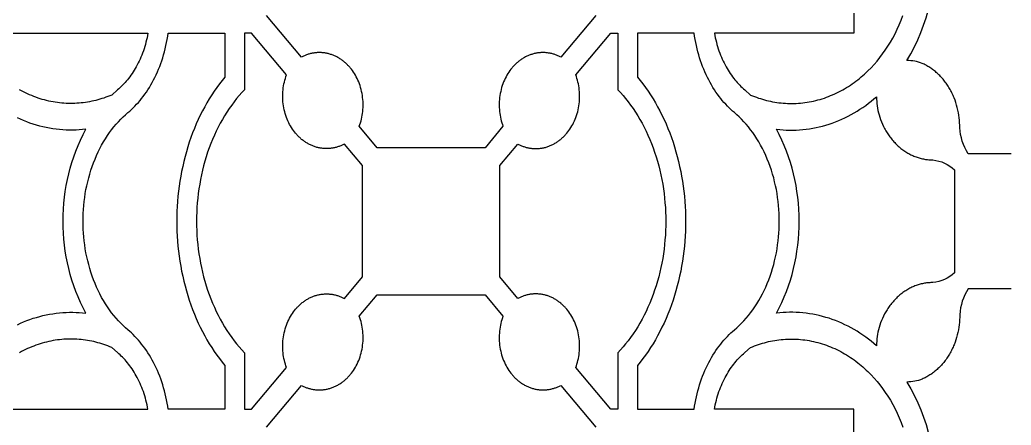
# Model space of a CAD drawing. Extents: x 59271 to 61367, y 41180 to 44085.
# Drawn here: x 60813.1 to 61073.9, y 43691.2 to 43797.9 of the extents above; entities that cross this region are included whole.
import ezdxf

# ---------------------------------------------------------------- set-up
doc = ezdxf.new("R2010")
doc.units = 0
doc.layers.get('0').update_dxf_attribs({"linetype": 'CONTINUOUS'})

msp = doc.modelspace()

# ---------------------------------------------------------------- linework, layer by layer
for points in [[(61032.49, 43838.21), (61032.49, 43794.39), (60995.83, 43794.39), (60995.94, 43793.79), (60996.07, 43793.19), (60996.2, 43792.6), (60996.35, 43792.01), (60996.51, 43791.43), (60996.68, 43790.85), (60996.86, 43790.28), (60997.05, 43789.72), (60997.25, 43789.17), (60997.46, 43788.63), (60997.68, 43788.09), (60997.91, 43787.56), (60998.14, 43787.05), (60998.39, 43786.54), (60998.64, 43786.05), (60998.9, 43785.56), (60999.17, 43785.09), (60999.45, 43784.63), (60999.73, 43784.18), (61000.02, 43783.74), (61000.31, 43783.31), (61000.62, 43782.9), (61000.92, 43782.5), (61001.23, 43782.11), (61001.55, 43781.74), (61001.86, 43781.37), (61002.19, 43781.02), (61002.51, 43780.68), (61002.84, 43780.36), (61003.17, 43780.05), (61003.51, 43779.75), (61003.84, 43779.46), (61005.36, 43778.11), (61005.87, 43777.9), (61006.38, 43777.69), (61006.89, 43777.5), (61007.41, 43777.32), (61007.94, 43777.15), (61008.47, 43776.99), (61009, 43776.84), (61009.54, 43776.7), (61010.08, 43776.57), (61010.62, 43776.45), (61011.17, 43776.34), (61011.73, 43776.24), (61012.28, 43776.16), (61012.84, 43776.08), (61013.4, 43776.02), (61013.96, 43775.97), (61014.53, 43775.93), (61015.1, 43775.9), (61015.67, 43775.89), (61016.24, 43775.88), (61016.81, 43775.89), (61017.38, 43775.91), (61017.95, 43775.95), (61018.53, 43775.99), (61019.1, 43776.05), (61019.67, 43776.12), (61020.24, 43776.21), (61020.82, 43776.3), (61021.39, 43776.41), (61021.95, 43776.53), (61022.52, 43776.67), (61023.09, 43776.81), (61023.65, 43776.97), (61024.21, 43777.14), (61024.77, 43777.32), (61025.32, 43777.51), (61025.87, 43777.72), (61026.42, 43777.94), (61026.96, 43778.16), (61027.5, 43778.4), (61028.03, 43778.66), (61028.56, 43778.92), (61029.09, 43779.19), (61029.61, 43779.48), (61030.12, 43779.77), (61030.63, 43780.07), (61031.13, 43780.39), (61031.63, 43780.71), (61032.12, 43781.05), (61032.61, 43781.39), (61033.09, 43781.75), (61033.56, 43782.11), (61034.02, 43782.48), (61034.48, 43782.86), (61034.93, 43783.24), (61035.37, 43783.64), (61035.81, 43784.04), (61036.24, 43784.45), (61037.07, 43785.29), (61037.87, 43786.16), (61038.64, 43787.05), (61039.39, 43787.97), (61040.11, 43788.92), (61040.81, 43789.92), (61041.49, 43790.95), (61042.15, 43792.02), (61042.77, 43793.12), (61043.37, 43794.26), (61043.94, 43795.42), (61044.47, 43796.62), (61044.98, 43797.84), (61045.44, 43799.09)], [(60964.64, 43799.09), (60955.44, 43788.08), (60955.25, 43788.18), (60955.06, 43788.28), (60954.87, 43788.37), (60954.67, 43788.45), (60954.47, 43788.54), (60954.28, 43788.62), (60954.07, 43788.69), (60953.87, 43788.76), (60953.67, 43788.83), (60953.46, 43788.89), (60953.25, 43788.95), (60953.04, 43789), (60952.83, 43789.05), (60952.61, 43789.1), (60952.4, 43789.14), (60952.18, 43789.17), (60951.96, 43789.2), (60951.75, 43789.23), (60951.53, 43789.25), (60951.31, 43789.27), (60951.08, 43789.28), (60950.86, 43789.28), (60950.64, 43789.28), (60950.42, 43789.28), (60950.2, 43789.27), (60949.97, 43789.25), (60949.75, 43789.23), (60949.53, 43789.21), (60949.31, 43789.18), (60949.08, 43789.14), (60948.86, 43789.1), (60948.64, 43789.05), (60948.42, 43789), (60948.2, 43788.95), (60947.99, 43788.89), (60947.77, 43788.82), (60947.55, 43788.75), (60947.34, 43788.67), (60947.13, 43788.59), (60946.92, 43788.5), (60946.71, 43788.41), (60946.5, 43788.32), (60946.3, 43788.22), (60946.09, 43788.12), (60945.89, 43788.01), (60945.69, 43787.89), (60945.5, 43787.78), (60945.3, 43787.66), (60945.11, 43787.53), (60944.92, 43787.4), (60944.74, 43787.27), (60944.55, 43787.13), (60944.37, 43786.99), (60944.19, 43786.85), (60944.02, 43786.7), (60943.85, 43786.55), (60943.68, 43786.4), (60943.51, 43786.24), (60943.35, 43786.08), (60943.19, 43785.92), (60943.04, 43785.76), (60942.88, 43785.59), (60942.73, 43785.42), (60942.59, 43785.25), (60942.3, 43784.9), (60942.02, 43784.53), (60941.76, 43784.14), (60941.5, 43783.74), (60941.25, 43783.33), (60941.01, 43782.9), (60940.79, 43782.46), (60940.57, 43782), (60940.37, 43781.54), (60940.19, 43781.06), (60940.02, 43780.57), (60939.86, 43780.07), (60939.72, 43779.57), (60939.6, 43779.06), (60939.49, 43778.54), (60939.4, 43778.01), (60939.33, 43777.48), (60939.28, 43776.95), (60939.24, 43776.42), (60939.22, 43775.89), (60939.21, 43775.36), (60939.23, 43774.83), (60939.26, 43774.3), (60939.3, 43773.78), (60939.37, 43773.27), (60939.44, 43772.76), (60939.54, 43772.26), (60939.65, 43771.76), (60939.77, 43771.28), (60939.9, 43770.81), (60940.05, 43770.34), (60940.21, 43769.89), (60935.49, 43764.24), (60931.7, 43764.24), (60921.31, 43764.24), (60910.92, 43764.24), (60907.13, 43764.24), (60902.4, 43769.89), (60902.56, 43770.34), (60902.71, 43770.81), (60902.85, 43771.28), (60902.97, 43771.76), (60903.08, 43772.26), (60903.17, 43772.76), (60903.25, 43773.27), (60903.31, 43773.78), (60903.36, 43774.3), (60903.39, 43774.83), (60903.4, 43775.36), (60903.4, 43775.89), (60903.38, 43776.42), (60903.34, 43776.95), (60903.28, 43777.48), (60903.21, 43778.01), (60903.12, 43778.54), (60903.01, 43779.06), (60902.89, 43779.57), (60902.75, 43780.07), (60902.6, 43780.57), (60902.43, 43781.06), (60902.24, 43781.54), (60902.04, 43782), (60901.83, 43782.46), (60901.6, 43782.9), (60901.37, 43783.33), (60901.12, 43783.74), (60900.86, 43784.14), (60900.59, 43784.53), (60900.31, 43784.9), (60900.03, 43785.25), (60899.88, 43785.42), (60899.73, 43785.59), (60899.58, 43785.76), (60899.42, 43785.92), (60899.26, 43786.08), (60899.1, 43786.24), (60898.94, 43786.4), (60898.77, 43786.55), (60898.6, 43786.7), (60898.42, 43786.85), (60898.24, 43786.99), (60898.06, 43787.13), (60897.88, 43787.27), (60897.69, 43787.4), (60897.5, 43787.53), (60897.31, 43787.66), (60897.12, 43787.78), (60896.92, 43787.89), (60896.72, 43788.01), (60896.52, 43788.12), (60896.32, 43788.22), (60896.11, 43788.32), (60895.91, 43788.41), (60895.7, 43788.5), (60895.49, 43788.59), (60895.27, 43788.67), (60895.06, 43788.75), (60894.84, 43788.82), (60894.63, 43788.89), (60894.41, 43788.95), (60894.19, 43789), (60893.97, 43789.05), (60893.75, 43789.1), (60893.53, 43789.14), (60893.31, 43789.18), (60893.09, 43789.21), (60892.86, 43789.23), (60892.64, 43789.25), (60892.42, 43789.27), (60892.2, 43789.28), (60891.97, 43789.28), (60891.75, 43789.28), (60891.53, 43789.28), (60891.31, 43789.27), (60891.09, 43789.25), (60890.87, 43789.23), (60890.65, 43789.2), (60890.43, 43789.17), (60890.22, 43789.14), (60890, 43789.1), (60889.79, 43789.05), (60889.58, 43789), (60889.37, 43788.95), (60889.16, 43788.89), (60888.95, 43788.83), (60888.74, 43788.76), (60888.54, 43788.69), (60888.34, 43788.62), (60888.14, 43788.54), (60887.94, 43788.45), (60887.75, 43788.37), (60887.56, 43788.28), (60887.37, 43788.18), (60887.18, 43788.08), (60877.97, 43799.09)], [(60810.12, 43794.39), (60846.79, 43794.39), (60846.67, 43793.79), (60846.55, 43793.19), (60846.41, 43792.6), (60846.26, 43792.01), (60846.1, 43791.43), (60845.93, 43790.85), (60845.76, 43790.28), (60845.57, 43789.72), (60845.37, 43789.17), (60845.16, 43788.63), (60844.94, 43788.09), (60844.71, 43787.56), (60844.47, 43787.05), (60844.23, 43786.54), (60843.97, 43786.05), (60843.71, 43785.56), (60843.44, 43785.09), (60843.17, 43784.63), (60842.88, 43784.18), (60842.59, 43783.74), (60842.3, 43783.31), (60842, 43782.9), (60841.69, 43782.5), (60841.38, 43782.11), (60841.07, 43781.74), (60840.75, 43781.37), (60840.43, 43781.02), (60840.1, 43780.68), (60839.77, 43780.36), (60839.44, 43780.05), (60839.11, 43779.75), (60838.77, 43779.46), (60837.25, 43778.11), (60836.75, 43777.9), (60836.24, 43777.69), (60835.72, 43777.5), (60835.2, 43777.32), (60834.68, 43777.15), (60834.15, 43776.99), (60833.62, 43776.84), (60833.08, 43776.7), (60832.54, 43776.57), (60831.99, 43776.45), (60831.44, 43776.34), (60830.89, 43776.24), (60830.33, 43776.16), (60829.77, 43776.08), (60829.21, 43776.02), (60828.65, 43775.97), (60828.08, 43775.93), (60827.52, 43775.9), (60826.95, 43775.89), (60826.38, 43775.88), (60825.81, 43775.89), (60825.23, 43775.91), (60824.66, 43775.95), (60824.09, 43775.99), (60823.51, 43776.05), (60822.94, 43776.12), (60822.37, 43776.21), (60821.8, 43776.3), (60821.23, 43776.41), (60820.66, 43776.53), (60820.09, 43776.67), (60819.53, 43776.81), (60818.97, 43776.97), (60818.41, 43777.14), (60817.85, 43777.32), (60817.3, 43777.51), (60816.74, 43777.72), (60816.2, 43777.94), (60815.65, 43778.16), (60815.12, 43778.4), (60814.58, 43778.66), (60814.05, 43778.92), (60813.53, 43779.19), (60813.01, 43779.48)], [(60877.97, 43690.64), (60887.18, 43701.65), (60887.37, 43701.55), (60887.56, 43701.45), (60887.75, 43701.36), (60887.94, 43701.28), (60888.14, 43701.19), (60888.34, 43701.11), (60888.54, 43701.04), (60888.74, 43700.97), (60888.95, 43700.9), (60889.16, 43700.84), (60889.37, 43700.78), (60889.58, 43700.73), (60889.79, 43700.68), (60890, 43700.63), (60890.22, 43700.59), (60890.43, 43700.56), (60890.65, 43700.53), (60890.87, 43700.5), (60891.09, 43700.48), (60891.31, 43700.46), (60891.53, 43700.45), (60891.75, 43700.45), (60891.97, 43700.45), (60892.2, 43700.45), (60892.42, 43700.46), (60892.64, 43700.48), (60892.86, 43700.5), (60893.09, 43700.52), (60893.31, 43700.55), (60893.53, 43700.59), (60893.75, 43700.63), (60893.97, 43700.68), (60894.19, 43700.73), (60894.41, 43700.78), (60894.63, 43700.85), (60894.84, 43700.91), (60895.06, 43700.98), (60895.27, 43701.06), (60895.49, 43701.14), (60895.7, 43701.23), (60895.91, 43701.32), (60896.11, 43701.41), (60896.32, 43701.51), (60896.52, 43701.61), (60896.72, 43701.72), (60896.92, 43701.84), (60897.12, 43701.95), (60897.31, 43702.07), (60897.5, 43702.2), (60897.69, 43702.33), (60897.88, 43702.46), (60898.06, 43702.6), (60898.24, 43702.74), (60898.42, 43702.88), (60898.6, 43703.03), (60898.77, 43703.18), (60898.94, 43703.33), (60899.1, 43703.49), (60899.26, 43703.65), (60899.42, 43703.81), (60899.58, 43703.97), (60899.73, 43704.14), (60899.88, 43704.31), (60900.03, 43704.48), (60900.31, 43704.83), (60900.59, 43705.2), (60900.86, 43705.59), (60901.12, 43705.99), (60901.37, 43706.4), (60901.6, 43706.83), (60901.83, 43707.27), (60902.04, 43707.73), (60902.24, 43708.19), (60902.43, 43708.67), (60902.6, 43709.16), (60902.75, 43709.66), (60902.89, 43710.16), (60903.01, 43710.68), (60903.12, 43711.19), (60903.21, 43711.72), (60903.28, 43712.25), (60903.34, 43712.78), (60903.38, 43713.31), (60903.4, 43713.84), (60903.4, 43714.37), (60903.39, 43714.9), (60903.36, 43715.43), (60903.31, 43715.95), (60903.25, 43716.46), (60903.17, 43716.97), (60903.08, 43717.47), (60902.97, 43717.97), (60902.85, 43718.45), (60902.71, 43718.92), (60902.56, 43719.39), (60902.4, 43719.84), (60907.13, 43725.49), (60910.92, 43725.49), (60921.31, 43725.49), (60931.7, 43725.49), (60935.49, 43725.49), (60940.21, 43719.84), (60940.05, 43719.39), (60939.9, 43718.92), (60939.77, 43718.45), (60939.65, 43717.97), (60939.54, 43717.47), (60939.44, 43716.97), (60939.37, 43716.46), (60939.3, 43715.95), (60939.26, 43715.43), (60939.23, 43714.9), (60939.21, 43714.37), (60939.22, 43713.84), (60939.24, 43713.31), (60939.28, 43712.78), (60939.33, 43712.25), (60939.4, 43711.72), (60939.49, 43711.19), (60939.6, 43710.68), (60939.72, 43710.16), (60939.86, 43709.66), (60940.02, 43709.16), (60940.19, 43708.67), (60940.37, 43708.19), (60940.57, 43707.73), (60940.79, 43707.27), (60941.01, 43706.83), (60941.25, 43706.4), (60941.5, 43705.99), (60941.76, 43705.59), (60942.02, 43705.2), (60942.3, 43704.83), (60942.59, 43704.48), (60942.73, 43704.31), (60942.88, 43704.14), (60943.04, 43703.97), (60943.19, 43703.81), (60943.35, 43703.65), (60943.51, 43703.49), (60943.68, 43703.33), (60943.85, 43703.18), (60944.02, 43703.03), (60944.19, 43702.88), (60944.37, 43702.74), (60944.55, 43702.6), (60944.74, 43702.46), (60944.92, 43702.33), (60945.11, 43702.2), (60945.3, 43702.07), (60945.5, 43701.95), (60945.69, 43701.84), (60945.89, 43701.72), (60946.09, 43701.61), (60946.3, 43701.51), (60946.5, 43701.41), (60946.71, 43701.32), (60946.92, 43701.23), (60947.13, 43701.14), (60947.34, 43701.06), (60947.55, 43700.98), (60947.77, 43700.91), (60947.99, 43700.85), (60948.2, 43700.78), (60948.42, 43700.73), (60948.64, 43700.68), (60948.86, 43700.63), (60949.08, 43700.59), (60949.31, 43700.55), (60949.53, 43700.52), (60949.75, 43700.5), (60949.97, 43700.48), (60950.2, 43700.46), (60950.42, 43700.45), (60950.64, 43700.45), (60950.86, 43700.45), (60951.08, 43700.45), (60951.31, 43700.46), (60951.53, 43700.48), (60951.75, 43700.5), (60951.96, 43700.53), (60952.18, 43700.56), (60952.4, 43700.59), (60952.61, 43700.63), (60952.83, 43700.68), (60953.04, 43700.73), (60953.25, 43700.78), (60953.46, 43700.84), (60953.67, 43700.9), (60953.87, 43700.97), (60954.07, 43701.04), (60954.28, 43701.11), (60954.47, 43701.19), (60954.67, 43701.28), (60954.87, 43701.36), (60955.06, 43701.45), (60955.25, 43701.55), (60955.44, 43701.65), (60964.64, 43690.64)], [(60810.12, 43695.34), (60846.79, 43695.34), (60846.67, 43695.94), (60846.55, 43696.54), (60846.41, 43697.13), (60846.26, 43697.72), (60846.1, 43698.3), (60845.93, 43698.88), (60845.76, 43699.45), (60845.57, 43700.01), (60845.37, 43700.56), (60845.16, 43701.1), (60844.94, 43701.64), (60844.71, 43702.17), (60844.47, 43702.68), (60844.23, 43703.19), (60843.97, 43703.68), (60843.71, 43704.17), (60843.44, 43704.64), (60843.17, 43705.1), (60842.88, 43705.55), (60842.59, 43705.99), (60842.3, 43706.42), (60842, 43706.83), (60841.69, 43707.23), (60841.38, 43707.62), (60841.07, 43707.99), (60840.75, 43708.36), (60840.43, 43708.71), (60840.1, 43709.05), (60839.77, 43709.37), (60839.44, 43709.68), (60839.11, 43709.98), (60838.77, 43710.27), (60837.25, 43711.63), (60836.75, 43711.83), (60836.24, 43712.04), (60835.72, 43712.23), (60835.2, 43712.41), (60834.68, 43712.58), (60834.15, 43712.74), (60833.62, 43712.89), (60833.08, 43713.03), (60832.54, 43713.16), (60831.99, 43713.28), (60831.44, 43713.39), (60830.89, 43713.49), (60830.33, 43713.57), (60829.77, 43713.65), (60829.21, 43713.71), (60828.65, 43713.76), (60828.08, 43713.8), (60827.52, 43713.83), (60826.95, 43713.84), (60826.38, 43713.85), (60825.81, 43713.84), (60825.23, 43713.82), (60824.66, 43713.78), (60824.09, 43713.74), (60823.51, 43713.68), (60822.94, 43713.61), (60822.37, 43713.52), (60821.8, 43713.43), (60821.23, 43713.32), (60820.66, 43713.2), (60820.09, 43713.06), (60819.53, 43712.92), (60818.97, 43712.76), (60818.41, 43712.59), (60817.85, 43712.41), (60817.3, 43712.22), (60816.74, 43712.01), (60816.2, 43711.79), (60815.65, 43711.57), (60815.12, 43711.33), (60814.58, 43711.07), (60814.05, 43710.81), (60813.53, 43710.54), (60813.01, 43710.25)], [(61032.49, 43651.52), (61032.49, 43695.34), (60995.83, 43695.34), (60995.94, 43695.94), (60996.07, 43696.54), (60996.2, 43697.13), (60996.35, 43697.72), (60996.51, 43698.3), (60996.68, 43698.88), (60996.86, 43699.45), (60997.05, 43700.01), (60997.25, 43700.56), (60997.46, 43701.1), (60997.68, 43701.64), (60997.91, 43702.17), (60998.14, 43702.68), (60998.39, 43703.19), (60998.64, 43703.68), (60998.9, 43704.17), (60999.17, 43704.64), (60999.45, 43705.1), (60999.73, 43705.55), (61000.02, 43705.99), (61000.31, 43706.42), (61000.62, 43706.83), (61000.92, 43707.23), (61001.23, 43707.62), (61001.55, 43707.99), (61001.86, 43708.36), (61002.19, 43708.71), (61002.51, 43709.05), (61002.84, 43709.37), (61003.17, 43709.68), (61003.51, 43709.98), (61003.84, 43710.27), (61005.36, 43711.63), (61005.87, 43711.83), (61006.38, 43712.04), (61006.89, 43712.23), (61007.41, 43712.41), (61007.94, 43712.58), (61008.47, 43712.74), (61009, 43712.89), (61009.54, 43713.03), (61010.08, 43713.16), (61010.62, 43713.28), (61011.17, 43713.39), (61011.73, 43713.49), (61012.28, 43713.57), (61012.84, 43713.65), (61013.4, 43713.71), (61013.96, 43713.76), (61014.53, 43713.8), (61015.1, 43713.83), (61015.67, 43713.84), (61016.24, 43713.85), (61016.81, 43713.84), (61017.38, 43713.82), (61017.95, 43713.78), (61018.53, 43713.74), (61019.1, 43713.68), (61019.67, 43713.61), (61020.24, 43713.52), (61020.82, 43713.43), (61021.39, 43713.32), (61021.95, 43713.2), (61022.52, 43713.06), (61023.09, 43712.92), (61023.65, 43712.76), (61024.21, 43712.59), (61024.77, 43712.41), (61025.32, 43712.22), (61025.87, 43712.01), (61026.42, 43711.79), (61026.96, 43711.57), (61027.5, 43711.33), (61028.03, 43711.07), (61028.56, 43710.81), (61029.09, 43710.54), (61029.61, 43710.25), (61030.12, 43709.96), (61030.63, 43709.66), (61031.13, 43709.34), (61031.63, 43709.02), (61032.12, 43708.68), (61032.61, 43708.34), (61033.09, 43707.98), (61033.56, 43707.62), (61034.02, 43707.25), (61034.48, 43706.87), (61034.93, 43706.49), (61035.37, 43706.09), (61035.81, 43705.69), (61036.24, 43705.28), (61037.07, 43704.44), (61037.87, 43703.57), (61038.64, 43702.68), (61039.39, 43701.76), (61040.11, 43700.81), (61040.81, 43699.81), (61041.49, 43698.78), (61042.15, 43697.71), (61042.77, 43696.61), (61043.37, 43695.47), (61043.94, 43694.31), (61044.47, 43693.11), (61044.98, 43691.89), (61045.44, 43690.64)]]:
    msp.add_lwpolyline(points)
for points in [[(61073.94, 43762.65), (61062.61, 43762.65, -0.12671), (61060.42, 43769.49), (61060.41, 43770.14), (61060.38, 43770.8), (61060.33, 43771.46), (61060.26, 43772.12), (61060.17, 43772.79), (61060.06, 43773.45), (61059.92, 43774.12), (61059.76, 43774.78), (61059.58, 43775.45), (61059.38, 43776.1), (61059.16, 43776.75), (61058.91, 43777.39), (61058.78, 43777.71), (61058.64, 43778.02), (61058.5, 43778.33), (61058.35, 43778.64), (61058.2, 43778.94), (61058.04, 43779.24), (61057.88, 43779.54), (61057.71, 43779.83), (61057.54, 43780.12), (61057.36, 43780.41), (61057.18, 43780.69), (61056.99, 43780.96), (61056.8, 43781.23), (61056.61, 43781.5), (61056.41, 43781.76), (61056.2, 43782.02), (61056, 43782.27), (61055.79, 43782.52), (61055.57, 43782.76), (61055.35, 43782.99), (61055.13, 43783.22), (61054.91, 43783.44), (61054.68, 43783.66), (61054.45, 43783.87), (61054.22, 43784.08), (61053.98, 43784.28), (61053.75, 43784.47), (61053.51, 43784.66), (61053.26, 43784.84), (61053.02, 43785.02), (61052.78, 43785.19), (61052.53, 43785.35), (61052.28, 43785.51), (61052.03, 43785.66), (61051.78, 43785.8), (61051.53, 43785.94), (61051.28, 43786.07), (61051.02, 43786.2), (61050.77, 43786.31), (61050.52, 43786.43, 0.091636), (61046.5, 43787.2, 0.159593), (61053.67, 43818.65, 0.16816)], [(60812.42, 43717.62), (60813.24, 43718), (60814.07, 43718.36), (60814.9, 43718.69), (60815.74, 43719.01), (60816.59, 43719.3), (60817.44, 43719.56), (60818.3, 43719.8), (60819.16, 43720.02), (60820.03, 43720.21), (60820.9, 43720.38), (60821.77, 43720.52), (60822.64, 43720.64), (60823.51, 43720.74), (60824.38, 43720.81), (60825.25, 43720.86), (60826.12, 43720.88), (60826.99, 43720.88), (60827.85, 43720.86), (60828.71, 43720.81), (60829.56, 43720.74), (60830.41, 43720.64, -0.124595), (60824.49, 43744.87, -0.124595), (60830.41, 43769.09), (60829.56, 43768.99), (60828.71, 43768.92), (60827.85, 43768.87), (60826.99, 43768.85), (60826.12, 43768.85), (60825.25, 43768.87), (60824.38, 43768.92), (60823.51, 43768.99), (60822.64, 43769.09), (60821.77, 43769.21), (60820.9, 43769.35), (60820.03, 43769.52), (60819.16, 43769.71), (60818.3, 43769.93), (60817.44, 43770.17), (60816.59, 43770.44), (60815.74, 43770.72), (60814.9, 43771.04), (60814.07, 43771.37), (60813.24, 43771.73), (60812.42, 43772.11)], [(61073.94, 43727.08), (61062.61, 43727.08, 0.12671), (61060.42, 43720.24), (61060.41, 43719.59), (61060.38, 43718.93), (61060.33, 43718.27), (61060.26, 43717.61), (61060.17, 43716.94), (61060.06, 43716.28), (61059.92, 43715.61), (61059.76, 43714.95), (61059.58, 43714.28), (61059.38, 43713.63), (61059.16, 43712.98), (61058.91, 43712.34), (61058.78, 43712.03), (61058.64, 43711.71), (61058.5, 43711.4), (61058.35, 43711.09), (61058.2, 43710.79), (61058.04, 43710.49), (61057.88, 43710.19), (61057.71, 43709.9), (61057.54, 43709.61), (61057.36, 43709.32), (61057.18, 43709.04), (61056.99, 43708.77), (61056.8, 43708.5), (61056.61, 43708.23), (61056.41, 43707.97), (61056.2, 43707.71), (61056, 43707.46), (61055.79, 43707.22), (61055.57, 43706.97), (61055.35, 43706.74), (61055.13, 43706.51), (61054.91, 43706.29), (61054.68, 43706.07), (61054.45, 43705.86), (61054.22, 43705.65), (61053.98, 43705.45), (61053.75, 43705.26), (61053.51, 43705.07), (61053.26, 43704.89), (61053.02, 43704.71), (61052.78, 43704.54), (61052.53, 43704.38), (61052.28, 43704.22), (61052.03, 43704.07), (61051.78, 43703.93), (61051.53, 43703.79), (61051.28, 43703.66), (61051.02, 43703.53), (61050.77, 43703.42), (61050.52, 43703.3, -0.091636), (61046.5, 43702.53, -0.159593), (61053.67, 43671.09, -0.16816)]]:
    msp.add_lwpolyline(points, format="xyb")
for points in [[(60829.7, 43744.87), (60829.71, 43745.89), (60829.75, 43746.93), (60829.81, 43747.97), (60829.89, 43749.01), (60830, 43750.06), (60830.13, 43751.1), (60830.29, 43752.15), (60830.47, 43753.19), (60830.68, 43754.23), (60830.92, 43755.26), (60831.18, 43756.29), (60831.46, 43757.3), (60831.78, 43758.31), (60832.11, 43759.3), (60832.47, 43760.28), (60832.85, 43761.24), (60833.26, 43762.19), (60833.68, 43763.12), (60834.13, 43764.02), (60834.6, 43764.91), (60835.09, 43765.77), (60835.6, 43766.61), (60836.13, 43767.42), (60836.67, 43768.21), (60837.23, 43768.97), (60837.81, 43769.7), (60838.4, 43770.4), (60839, 43771.08), (60839.61, 43771.72), (60840.23, 43772.34), (60840.87, 43772.92), (60841.51, 43773.47), (60841.98, 43773.87), (60842.44, 43774.29), (60842.9, 43774.73), (60843.36, 43775.19), (60843.81, 43775.66), (60844.25, 43776.16), (60844.69, 43776.67), (60845.12, 43777.2), (60845.55, 43777.75), (60845.97, 43778.32), (60846.38, 43778.9), (60846.78, 43779.5), (60847.17, 43780.12), (60847.55, 43780.76), (60847.92, 43781.41), (60848.27, 43782.08), (60848.62, 43782.76), (60848.95, 43783.46), (60849.28, 43784.17), (60849.58, 43784.9), (60849.88, 43785.64), (60850.16, 43786.39), (60850.42, 43787.15), (60850.67, 43787.93), (60850.91, 43788.71), (60851.13, 43789.5), (60851.33, 43790.3), (60851.52, 43791.11), (60851.69, 43791.92), (60851.85, 43792.74), (60851.99, 43793.57), (60852.11, 43794.39), (60866.99, 43794.39), (60866.99, 43782.81), (60866.28, 43781.94), (60865.58, 43781.03), (60864.89, 43780.09), (60864.22, 43779.13), (60863.57, 43778.14), (60862.93, 43777.12), (60862.31, 43776.08), (60861.71, 43775.01), (60861.13, 43773.91), (60860.56, 43772.8), (60860.02, 43771.66), (60859.51, 43770.5), (60859.01, 43769.32), (60858.54, 43768.12), (60858.09, 43766.9), (60857.66, 43765.67), (60857.26, 43764.42), (60856.89, 43763.16), (60856.54, 43761.89), (60856.21, 43760.6), (60855.92, 43759.31), (60855.64, 43758.01), (60855.4, 43756.7), (60855.18, 43755.39), (60854.98, 43754.07), (60854.82, 43752.75), (60854.68, 43751.43), (60854.56, 43750.11), (60854.47, 43748.79), (60854.41, 43747.48), (60854.37, 43746.17), (60854.36, 43744.87), (60854.37, 43743.56), (60854.41, 43742.25), (60854.47, 43740.94), (60854.56, 43739.62), (60854.68, 43738.3), (60854.82, 43736.98), (60854.98, 43735.66), (60855.18, 43734.34), (60855.4, 43733.03), (60855.64, 43731.72), (60855.92, 43730.42), (60856.21, 43729.13), (60856.54, 43727.84), (60856.89, 43726.57), (60857.26, 43725.31), (60857.66, 43724.06), (60858.09, 43722.83), (60858.54, 43721.61), (60859.01, 43720.41), (60859.51, 43719.23), (60860.02, 43718.07), (60860.56, 43716.93), (60861.13, 43715.82), (60861.71, 43714.72), (60862.31, 43713.65), (60862.93, 43712.61), (60863.57, 43711.59), (60864.22, 43710.6), (60864.89, 43709.64), (60865.58, 43708.7), (60866.28, 43707.79), (60866.99, 43706.92), (60866.99, 43695.34), (60852.11, 43695.34), (60851.99, 43696.17), (60851.85, 43696.99), (60851.69, 43697.81), (60851.52, 43698.62), (60851.33, 43699.43), (60851.13, 43700.23), (60850.91, 43701.02), (60850.67, 43701.8), (60850.42, 43702.58), (60850.16, 43703.34), (60849.88, 43704.09), (60849.58, 43704.83), (60849.28, 43705.56), (60848.95, 43706.27), (60848.62, 43706.97), (60848.27, 43707.65), (60847.92, 43708.32), (60847.55, 43708.97), (60847.17, 43709.61), (60846.78, 43710.23), (60846.38, 43710.83), (60845.97, 43711.41), (60845.55, 43711.98), (60845.12, 43712.53), (60844.69, 43713.06), (60844.25, 43713.57), (60843.81, 43714.07), (60843.36, 43714.54), (60842.9, 43715), (60842.44, 43715.44), (60841.98, 43715.86), (60841.51, 43716.26), (60840.87, 43716.81), (60840.23, 43717.39), (60839.61, 43718.01), (60839, 43718.65), (60838.4, 43719.33), (60837.81, 43720.03), (60837.23, 43720.76), (60836.67, 43721.52), (60836.13, 43722.31), (60835.6, 43723.12), (60835.09, 43723.96), (60834.6, 43724.82), (60834.13, 43725.71), (60833.68, 43726.61), (60833.26, 43727.54), (60832.85, 43728.49), (60832.47, 43729.45), (60832.11, 43730.43), (60831.78, 43731.42), (60831.46, 43732.43), (60831.18, 43733.44), (60830.92, 43734.47), (60830.68, 43735.5), (60830.47, 43736.54), (60830.29, 43737.58), (60830.13, 43738.63), (60830, 43739.67), (60829.89, 43740.72), (60829.81, 43741.76), (60829.75, 43742.8), (60829.71, 43743.84)], [(60903.2, 43744.87), (60903.2, 43759.54), (60898.47, 43765.2), (60898.28, 43765.1), (60898.09, 43765), (60897.9, 43764.91), (60897.71, 43764.83), (60897.51, 43764.74), (60897.31, 43764.66), (60897.11, 43764.59), (60896.9, 43764.52), (60896.7, 43764.45), (60896.49, 43764.39), (60896.28, 43764.33), (60896.07, 43764.28), (60895.86, 43764.23), (60895.65, 43764.18), (60895.43, 43764.14), (60895.22, 43764.11), (60895, 43764.08), (60894.78, 43764.05), (60894.56, 43764.03), (60894.34, 43764.01), (60894.12, 43764), (60893.9, 43764), (60893.67, 43764), (60893.45, 43764), (60893.23, 43764.01), (60893.01, 43764.03), (60892.78, 43764.05), (60892.56, 43764.07), (60892.34, 43764.1), (60892.12, 43764.14), (60891.9, 43764.18), (60891.68, 43764.23), (60891.46, 43764.28), (60891.24, 43764.33), (60891.02, 43764.4), (60890.8, 43764.46), (60890.59, 43764.53), (60890.37, 43764.61), (60890.16, 43764.69), (60889.95, 43764.78), (60889.74, 43764.87), (60889.53, 43764.96), (60889.33, 43765.06), (60889.13, 43765.17), (60888.92, 43765.27), (60888.73, 43765.39), (60888.53, 43765.5), (60888.34, 43765.62), (60888.14, 43765.75), (60887.96, 43765.88), (60887.77, 43766.01), (60887.59, 43766.15), (60887.4, 43766.29), (60887.23, 43766.43), (60887.05, 43766.58), (60886.88, 43766.73), (60886.71, 43766.88), (60886.55, 43767.04), (60886.38, 43767.2), (60886.22, 43767.36), (60886.07, 43767.52), (60885.92, 43767.69), (60885.77, 43767.86), (60885.62, 43768.03), (60885.34, 43768.38), (60885.06, 43768.75), (60884.79, 43769.14), (60884.53, 43769.54), (60884.28, 43769.95), (60884.05, 43770.38), (60883.82, 43770.82), (60883.61, 43771.28), (60883.41, 43771.74), (60883.22, 43772.22), (60883.05, 43772.71), (60882.9, 43773.21), (60882.76, 43773.71), (60882.63, 43774.23), (60882.53, 43774.74), (60882.44, 43775.27), (60882.36, 43775.8), (60882.31, 43776.33), (60882.27, 43776.86), (60882.25, 43777.39), (60882.25, 43777.92), (60882.26, 43778.45), (60882.29, 43778.98), (60882.34, 43779.5), (60882.4, 43780.01), (60882.48, 43780.52), (60882.57, 43781.02), (60882.68, 43781.52), (60882.8, 43782), (60882.94, 43782.47), (60883.09, 43782.94), (60883.25, 43783.39), (60874.04, 43794.39), (60872.2, 43794.39), (60872.2, 43779.5), (60871.49, 43778.75), (60870.8, 43777.97), (60870.12, 43777.16), (60869.46, 43776.32), (60868.81, 43775.45), (60868.18, 43774.55), (60867.56, 43773.62), (60866.96, 43772.66), (60866.38, 43771.68), (60865.81, 43770.68), (60865.27, 43769.65), (60864.75, 43768.59), (60864.25, 43767.52), (60863.78, 43766.42), (60863.33, 43765.31), (60862.9, 43764.17), (60862.49, 43763.02), (60862.11, 43761.86), (60861.76, 43760.68), (60861.43, 43759.49), (60861.13, 43758.29), (60860.86, 43757.08), (60860.61, 43755.87), (60860.39, 43754.65), (60860.19, 43753.42), (60860.03, 43752.2), (60859.89, 43750.97), (60859.77, 43749.74), (60859.68, 43748.51), (60859.62, 43747.29), (60859.58, 43746.08), (60859.57, 43744.87), (60859.58, 43743.65), (60859.62, 43742.44), (60859.68, 43741.22), (60859.77, 43739.99), (60859.89, 43738.76), (60860.03, 43737.53), (60860.19, 43736.31), (60860.39, 43735.08), (60860.61, 43733.86), (60860.86, 43732.65), (60861.13, 43731.44), (60861.43, 43730.24), (60861.76, 43729.05), (60862.11, 43727.87), (60862.49, 43726.71), (60862.9, 43725.56), (60863.33, 43724.42), (60863.78, 43723.31), (60864.25, 43722.21), (60864.75, 43721.14), (60865.27, 43720.09), (60865.81, 43719.05), (60866.38, 43718.05), (60866.96, 43717.07), (60867.56, 43716.11), (60868.18, 43715.18), (60868.81, 43714.28), (60869.46, 43713.41), (60870.12, 43712.57), (60870.8, 43711.76), (60871.49, 43710.98), (60872.2, 43710.23), (60872.2, 43695.34), (60874.04, 43695.34), (60883.25, 43706.34), (60883.09, 43706.79), (60882.94, 43707.26), (60882.8, 43707.73), (60882.68, 43708.21), (60882.57, 43708.71), (60882.48, 43709.21), (60882.4, 43709.72), (60882.34, 43710.23), (60882.29, 43710.75), (60882.26, 43711.28), (60882.25, 43711.81), (60882.25, 43712.34), (60882.27, 43712.87), (60882.31, 43713.4), (60882.36, 43713.93), (60882.44, 43714.46), (60882.53, 43714.99), (60882.63, 43715.5), (60882.76, 43716.02), (60882.9, 43716.52), (60883.05, 43717.02), (60883.22, 43717.51), (60883.41, 43717.99), (60883.61, 43718.45), (60883.82, 43718.91), (60884.05, 43719.35), (60884.28, 43719.78), (60884.53, 43720.19), (60884.79, 43720.59), (60885.06, 43720.98), (60885.34, 43721.35), (60885.62, 43721.7), (60885.77, 43721.87), (60885.92, 43722.04), (60886.07, 43722.21), (60886.22, 43722.37), (60886.38, 43722.53), (60886.55, 43722.69), (60886.71, 43722.85), (60886.88, 43723), (60887.05, 43723.15), (60887.23, 43723.3), (60887.4, 43723.44), (60887.59, 43723.58), (60887.77, 43723.72), (60887.96, 43723.85), (60888.14, 43723.98), (60888.34, 43724.11), (60888.53, 43724.23), (60888.73, 43724.34), (60888.92, 43724.46), (60889.13, 43724.57), (60889.33, 43724.67), (60889.53, 43724.77), (60889.74, 43724.86), (60889.95, 43724.95), (60890.16, 43725.04), (60890.37, 43725.12), (60890.59, 43725.2), (60890.8, 43725.27), (60891.02, 43725.33), (60891.24, 43725.4), (60891.46, 43725.45), (60891.68, 43725.5), (60891.9, 43725.55), (60892.12, 43725.59), (60892.34, 43725.63), (60892.56, 43725.66), (60892.78, 43725.68), (60893.01, 43725.7), (60893.23, 43725.72), (60893.45, 43725.73), (60893.67, 43725.73), (60893.9, 43725.73), (60894.12, 43725.73), (60894.34, 43725.72), (60894.56, 43725.7), (60894.78, 43725.68), (60895, 43725.65), (60895.22, 43725.62), (60895.43, 43725.59), (60895.65, 43725.55), (60895.86, 43725.5), (60896.07, 43725.45), (60896.28, 43725.4), (60896.49, 43725.34), (60896.7, 43725.28), (60896.9, 43725.21), (60897.11, 43725.14), (60897.31, 43725.07), (60897.51, 43724.99), (60897.71, 43724.9), (60897.9, 43724.82), (60898.09, 43724.73), (60898.28, 43724.63), (60898.47, 43724.53), (60903.2, 43730.19)], [(60939.42, 43744.87), (60939.42, 43759.54), (60944.14, 43765.2), (60944.33, 43765.1), (60944.52, 43765), (60944.71, 43764.91), (60944.91, 43764.83), (60945.11, 43764.74), (60945.31, 43764.66), (60945.51, 43764.59), (60945.71, 43764.52), (60945.92, 43764.45), (60946.12, 43764.39), (60946.33, 43764.33), (60946.54, 43764.28), (60946.75, 43764.23), (60946.97, 43764.18), (60947.18, 43764.14), (60947.4, 43764.11), (60947.62, 43764.08), (60947.84, 43764.05), (60948.05, 43764.03), (60948.28, 43764.01), (60948.5, 43764), (60948.72, 43764), (60948.94, 43764), (60949.16, 43764), (60949.38, 43764.01), (60949.61, 43764.03), (60949.83, 43764.05), (60950.05, 43764.07), (60950.27, 43764.1), (60950.5, 43764.14), (60950.72, 43764.18), (60950.94, 43764.23), (60951.16, 43764.28), (60951.38, 43764.33), (60951.59, 43764.4), (60951.81, 43764.46), (60952.03, 43764.53), (60952.24, 43764.61), (60952.45, 43764.69), (60952.66, 43764.78), (60952.87, 43764.87), (60953.08, 43764.96), (60953.29, 43765.06), (60953.49, 43765.17), (60953.69, 43765.27), (60953.89, 43765.39), (60954.08, 43765.5), (60954.28, 43765.62), (60954.47, 43765.75), (60954.66, 43765.88), (60954.85, 43766.01), (60955.03, 43766.15), (60955.21, 43766.29), (60955.39, 43766.43), (60955.56, 43766.58), (60955.73, 43766.73), (60955.9, 43766.88), (60956.07, 43767.04), (60956.23, 43767.2), (60956.39, 43767.36), (60956.55, 43767.52), (60956.7, 43767.69), (60956.85, 43767.86), (60956.99, 43768.03), (60957.28, 43768.38), (60957.56, 43768.75), (60957.82, 43769.14), (60958.08, 43769.54), (60958.33, 43769.95), (60958.57, 43770.38), (60958.79, 43770.82), (60959.01, 43771.28), (60959.21, 43771.74), (60959.39, 43772.22), (60959.56, 43772.71), (60959.72, 43773.21), (60959.86, 43773.71), (60959.98, 43774.23), (60960.09, 43774.74), (60960.18, 43775.27), (60960.25, 43775.8), (60960.31, 43776.33), (60960.34, 43776.86), (60960.36, 43777.39), (60960.37, 43777.92), (60960.35, 43778.45), (60960.32, 43778.98), (60960.28, 43779.5), (60960.22, 43780.01), (60960.14, 43780.52), (60960.04, 43781.02), (60959.93, 43781.52), (60959.81, 43782), (60959.68, 43782.47), (60959.53, 43782.94), (60959.37, 43783.39), (60968.57, 43794.39), (60970.42, 43794.39), (60970.42, 43779.5), (60971.12, 43778.75), (60971.81, 43777.97), (60972.49, 43777.16), (60973.15, 43776.32), (60973.8, 43775.45), (60974.44, 43774.55), (60975.06, 43773.62), (60975.66, 43772.66), (60976.24, 43771.68), (60976.8, 43770.68), (60977.34, 43769.65), (60977.86, 43768.59), (60978.36, 43767.52), (60978.84, 43766.42), (60979.29, 43765.31), (60979.72, 43764.17), (60980.12, 43763.02), (60980.5, 43761.86), (60980.85, 43760.68), (60981.18, 43759.49), (60981.48, 43758.29), (60981.76, 43757.08), (60982, 43755.87), (60982.23, 43754.65), (60982.42, 43753.42), (60982.59, 43752.2), (60982.73, 43750.97), (60982.84, 43749.74), (60982.93, 43748.51), (60983, 43747.29), (60983.03, 43746.08), (60983.05, 43744.87), (60983.03, 43743.65), (60983, 43742.44), (60982.93, 43741.22), (60982.84, 43739.99), (60982.73, 43738.76), (60982.59, 43737.53), (60982.42, 43736.31), (60982.23, 43735.08), (60982, 43733.86), (60981.76, 43732.65), (60981.48, 43731.44), (60981.18, 43730.24), (60980.85, 43729.05), (60980.5, 43727.87), (60980.12, 43726.71), (60979.72, 43725.56), (60979.29, 43724.42), (60978.84, 43723.31), (60978.36, 43722.21), (60977.86, 43721.14), (60977.34, 43720.09), (60976.8, 43719.05), (60976.24, 43718.05), (60975.66, 43717.07), (60975.06, 43716.11), (60974.44, 43715.18), (60973.8, 43714.28), (60973.15, 43713.41), (60972.49, 43712.57), (60971.81, 43711.76), (60971.12, 43710.98), (60970.42, 43710.23), (60970.42, 43695.34), (60968.57, 43695.34), (60959.37, 43706.34), (60959.53, 43706.79), (60959.68, 43707.26), (60959.81, 43707.73), (60959.93, 43708.21), (60960.04, 43708.71), (60960.14, 43709.21), (60960.22, 43709.72), (60960.28, 43710.23), (60960.32, 43710.75), (60960.35, 43711.28), (60960.37, 43711.81), (60960.36, 43712.34), (60960.34, 43712.87), (60960.31, 43713.4), (60960.25, 43713.93), (60960.18, 43714.46), (60960.09, 43714.99), (60959.98, 43715.5), (60959.86, 43716.02), (60959.72, 43716.52), (60959.56, 43717.02), (60959.39, 43717.51), (60959.21, 43717.99), (60959.01, 43718.45), (60958.79, 43718.91), (60958.57, 43719.35), (60958.33, 43719.78), (60958.08, 43720.19), (60957.82, 43720.59), (60957.56, 43720.98), (60957.28, 43721.35), (60956.99, 43721.7), (60956.85, 43721.87), (60956.7, 43722.04), (60956.55, 43722.21), (60956.39, 43722.37), (60956.23, 43722.53), (60956.07, 43722.69), (60955.9, 43722.85), (60955.73, 43723), (60955.56, 43723.15), (60955.39, 43723.3), (60955.21, 43723.44), (60955.03, 43723.58), (60954.85, 43723.72), (60954.66, 43723.85), (60954.47, 43723.98), (60954.28, 43724.11), (60954.08, 43724.23), (60953.89, 43724.34), (60953.69, 43724.46), (60953.49, 43724.57), (60953.29, 43724.67), (60953.08, 43724.77), (60952.87, 43724.86), (60952.66, 43724.95), (60952.45, 43725.04), (60952.24, 43725.12), (60952.03, 43725.2), (60951.81, 43725.27), (60951.59, 43725.33), (60951.38, 43725.4), (60951.16, 43725.45), (60950.94, 43725.5), (60950.72, 43725.55), (60950.5, 43725.59), (60950.27, 43725.63), (60950.05, 43725.66), (60949.83, 43725.68), (60949.61, 43725.7), (60949.38, 43725.72), (60949.16, 43725.73), (60948.94, 43725.73), (60948.72, 43725.73), (60948.5, 43725.73), (60948.28, 43725.72), (60948.05, 43725.7), (60947.84, 43725.68), (60947.62, 43725.65), (60947.4, 43725.62), (60947.18, 43725.59), (60946.97, 43725.55), (60946.75, 43725.5), (60946.54, 43725.45), (60946.33, 43725.4), (60946.12, 43725.34), (60945.92, 43725.28), (60945.71, 43725.21), (60945.51, 43725.14), (60945.31, 43725.07), (60945.11, 43724.99), (60944.91, 43724.9), (60944.71, 43724.82), (60944.52, 43724.73), (60944.33, 43724.63), (60944.14, 43724.53), (60939.42, 43730.19)], [(61012.92, 43744.87), (61012.9, 43745.89), (61012.87, 43746.93), (61012.81, 43747.97), (61012.73, 43749.01), (61012.62, 43750.06), (61012.48, 43751.1), (61012.32, 43752.15), (61012.14, 43753.19), (61011.93, 43754.23), (61011.7, 43755.26), (61011.44, 43756.29), (61011.15, 43757.3), (61010.84, 43758.31), (61010.5, 43759.3), (61010.15, 43760.28), (61009.76, 43761.24), (61009.36, 43762.19), (61008.93, 43763.12), (61008.48, 43764.02), (61008.01, 43764.91), (61007.52, 43765.77), (61007.01, 43766.61), (61006.49, 43767.42), (61005.94, 43768.21), (61005.38, 43768.97), (61004.81, 43769.7), (61004.22, 43770.4), (61003.62, 43771.08), (61003, 43771.72), (61002.38, 43772.34), (61001.75, 43772.92), (61001.11, 43773.47), (61000.64, 43773.87), (61000.17, 43774.29), (60999.71, 43774.73), (60999.26, 43775.19), (60998.81, 43775.66), (60998.36, 43776.16), (60997.92, 43776.67), (60997.49, 43777.2), (60997.07, 43777.75), (60996.65, 43778.32), (60996.24, 43778.9), (60995.84, 43779.5), (60995.45, 43780.12), (60995.07, 43780.76), (60994.7, 43781.41), (60994.34, 43782.08), (60993.99, 43782.76), (60993.66, 43783.46), (60993.34, 43784.17), (60993.03, 43784.9), (60992.74, 43785.64), (60992.46, 43786.39), (60992.19, 43787.15), (60991.94, 43787.93), (60991.71, 43788.71), (60991.49, 43789.5), (60991.28, 43790.3), (60991.09, 43791.11), (60990.92, 43791.92), (60990.77, 43792.74), (60990.63, 43793.57), (60990.51, 43794.39), (60975.62, 43794.39), (60975.62, 43782.81), (60976.34, 43781.94), (60977.04, 43781.03), (60977.72, 43780.09), (60978.39, 43779.13), (60979.05, 43778.14), (60979.69, 43777.12), (60980.31, 43776.08), (60980.91, 43775.01), (60981.49, 43773.91), (60982.05, 43772.8), (60982.59, 43771.66), (60983.11, 43770.5), (60983.6, 43769.32), (60984.08, 43768.12), (60984.53, 43766.9), (60984.95, 43765.67), (60985.35, 43764.42), (60985.73, 43763.16), (60986.08, 43761.89), (60986.4, 43760.6), (60986.7, 43759.31), (60986.97, 43758.01), (60987.22, 43756.7), (60987.44, 43755.39), (60987.63, 43754.07), (60987.8, 43752.75), (60987.94, 43751.43), (60988.05, 43750.11), (60988.14, 43748.79), (60988.2, 43747.48), (60988.24, 43746.17), (60988.25, 43744.87), (60988.24, 43743.56), (60988.2, 43742.25), (60988.14, 43740.94), (60988.05, 43739.62), (60987.94, 43738.3), (60987.8, 43736.98), (60987.63, 43735.66), (60987.44, 43734.34), (60987.22, 43733.03), (60986.97, 43731.72), (60986.7, 43730.42), (60986.4, 43729.13), (60986.08, 43727.84), (60985.73, 43726.57), (60985.35, 43725.31), (60984.95, 43724.06), (60984.53, 43722.83), (60984.08, 43721.61), (60983.6, 43720.41), (60983.11, 43719.23), (60982.59, 43718.07), (60982.05, 43716.93), (60981.49, 43715.82), (60980.91, 43714.72), (60980.31, 43713.65), (60979.69, 43712.61), (60979.05, 43711.59), (60978.39, 43710.6), (60977.72, 43709.64), (60977.04, 43708.7), (60976.34, 43707.79), (60975.62, 43706.92), (60975.62, 43695.34), (60990.51, 43695.34), (60990.63, 43696.17), (60990.77, 43696.99), (60990.92, 43697.81), (60991.09, 43698.62), (60991.28, 43699.43), (60991.49, 43700.23), (60991.71, 43701.02), (60991.94, 43701.8), (60992.19, 43702.58), (60992.46, 43703.34), (60992.74, 43704.09), (60993.03, 43704.83), (60993.34, 43705.56), (60993.66, 43706.27), (60993.99, 43706.97), (60994.34, 43707.65), (60994.7, 43708.32), (60995.07, 43708.97), (60995.45, 43709.61), (60995.84, 43710.23), (60996.24, 43710.83), (60996.65, 43711.41), (60997.07, 43711.98), (60997.49, 43712.53), (60997.92, 43713.06), (60998.36, 43713.57), (60998.81, 43714.07), (60999.26, 43714.54), (60999.71, 43715), (61000.17, 43715.44), (61000.64, 43715.86), (61001.11, 43716.26), (61001.75, 43716.81), (61002.38, 43717.39), (61003, 43718.01), (61003.62, 43718.65), (61004.22, 43719.33), (61004.81, 43720.03), (61005.38, 43720.76), (61005.94, 43721.52), (61006.49, 43722.31), (61007.01, 43723.12), (61007.52, 43723.96), (61008.01, 43724.82), (61008.48, 43725.71), (61008.93, 43726.61), (61009.36, 43727.54), (61009.76, 43728.49), (61010.15, 43729.45), (61010.5, 43730.43), (61010.84, 43731.42), (61011.15, 43732.43), (61011.44, 43733.44), (61011.7, 43734.47), (61011.93, 43735.5), (61012.14, 43736.54), (61012.32, 43737.58), (61012.48, 43738.63), (61012.62, 43739.67), (61012.73, 43740.72), (61012.81, 43741.76), (61012.87, 43742.8), (61012.9, 43743.84)]]:
    msp.add_lwpolyline(points, close=True)
msp.add_lwpolyline([(61059.06, 43731.32, -0.165069), (61053.33, 43728.71), (61053.06, 43728.71), (61052.79, 43728.7), (61052.51, 43728.68), (61052.24, 43728.66), (61051.96, 43728.64), (61051.69, 43728.61), (61051.41, 43728.57), (61051.13, 43728.52), (61050.85, 43728.47), (61050.57, 43728.41), (61050.29, 43728.35), (61050.01, 43728.28), (61049.74, 43728.2), (61049.46, 43728.12), (61049.18, 43728.02), (61048.9, 43727.93), (61048.62, 43727.82), (61048.35, 43727.71), (61048.07, 43727.59), (61047.8, 43727.47), (61047.53, 43727.34), (61047.26, 43727.2), (61046.99, 43727.06), (61046.72, 43726.91), (61046.46, 43726.75), (61046.2, 43726.58), (61045.94, 43726.41), (61045.68, 43726.24), (61045.42, 43726.06), (61045.17, 43725.87), (61044.92, 43725.67), (61044.68, 43725.47), (61044.44, 43725.27), (61044.2, 43725.05), (61043.96, 43724.84), (61043.73, 43724.61), (61043.51, 43724.39), (61043.28, 43724.15), (61043.06, 43723.91), (61042.85, 43723.67), (61042.64, 43723.42), (61042.43, 43723.17), (61042.23, 43722.92), (61042.03, 43722.66), (61041.84, 43722.39), (61041.66, 43722.12), (61041.47, 43721.85), (61041.3, 43721.58), (61041.12, 43721.3), (61040.96, 43721.02), (61040.79, 43720.74), (61040.64, 43720.45), (61040.34, 43719.87), (61040.06, 43719.28), (61039.8, 43718.69), (61039.57, 43718.09), (61039.35, 43717.48), (61039.16, 43716.88, 0.065359), (61038.51, 43712.08), (61037.82, 43712.67), (61037.11, 43713.25), (61036.39, 43713.81), (61035.66, 43714.36), (61034.91, 43714.88), (61034.15, 43715.39), (61033.38, 43715.88), (61032.6, 43716.34), (61031.81, 43716.79), (61031.01, 43717.22), (61030.2, 43717.62), (61029.38, 43718), (61028.55, 43718.36), (61027.71, 43718.69), (61026.87, 43719.01), (61026.02, 43719.3), (61025.17, 43719.56), (61024.31, 43719.8), (61023.45, 43720.02), (61022.59, 43720.21), (61021.72, 43720.38), (61020.85, 43720.52), (61019.98, 43720.64), (61019.1, 43720.74), (61018.23, 43720.81), (61017.36, 43720.86), (61016.5, 43720.88), (61015.63, 43720.88), (61014.77, 43720.86), (61013.91, 43720.81), (61013.05, 43720.74), (61012.2, 43720.64, 0.124595), (61018.12, 43744.87, 0.124595), (61012.2, 43769.09), (61013.05, 43768.99), (61013.91, 43768.92), (61014.77, 43768.87), (61015.63, 43768.85), (61016.5, 43768.85), (61017.36, 43768.87), (61018.23, 43768.92), (61019.1, 43768.99), (61019.98, 43769.09), (61020.85, 43769.21), (61021.72, 43769.35), (61022.59, 43769.52), (61023.45, 43769.71), (61024.31, 43769.93), (61025.17, 43770.17), (61026.02, 43770.44), (61026.87, 43770.72), (61027.71, 43771.04), (61028.55, 43771.37), (61029.38, 43771.73), (61030.2, 43772.11), (61031.01, 43772.51), (61031.81, 43772.94), (61032.6, 43773.39), (61033.38, 43773.85), (61034.15, 43774.34), (61034.91, 43774.85), (61035.66, 43775.37), (61036.39, 43775.92), (61037.11, 43776.48), (61037.82, 43777.06), (61038.51, 43777.65, 0.065359), (61039.16, 43772.85), (61039.35, 43772.25), (61039.57, 43771.64), (61039.8, 43771.04), (61040.06, 43770.45), (61040.34, 43769.86), (61040.64, 43769.28), (61040.79, 43768.99), (61040.96, 43768.71), (61041.12, 43768.43), (61041.3, 43768.15), (61041.47, 43767.88), (61041.66, 43767.61), (61041.84, 43767.34), (61042.03, 43767.07), (61042.23, 43766.81), (61042.43, 43766.56), (61042.64, 43766.31), (61042.85, 43766.06), (61043.06, 43765.82), (61043.28, 43765.58), (61043.51, 43765.34), (61043.73, 43765.12), (61043.96, 43764.89), (61044.2, 43764.68), (61044.44, 43764.47), (61044.68, 43764.26), (61044.92, 43764.06), (61045.17, 43763.86), (61045.42, 43763.68), (61045.68, 43763.49), (61045.94, 43763.32), (61046.2, 43763.15), (61046.46, 43762.98), (61046.72, 43762.83), (61046.99, 43762.67), (61047.26, 43762.53), (61047.53, 43762.39), (61047.8, 43762.26), (61048.07, 43762.14), (61048.35, 43762.02), (61048.62, 43761.91), (61048.9, 43761.8), (61049.18, 43761.71), (61049.46, 43761.61), (61049.74, 43761.53), (61050.01, 43761.45), (61050.29, 43761.38), (61050.57, 43761.32), (61050.85, 43761.26), (61051.13, 43761.21), (61051.41, 43761.16), (61051.69, 43761.12), (61051.96, 43761.09), (61052.24, 43761.07), (61052.51, 43761.05), (61052.79, 43761.03), (61053.06, 43761.02), (61053.33, 43761.02, -0.165069), (61059.06, 43758.41)], format="xyb", close=True)

doc.saveas('drawing.dxf')
